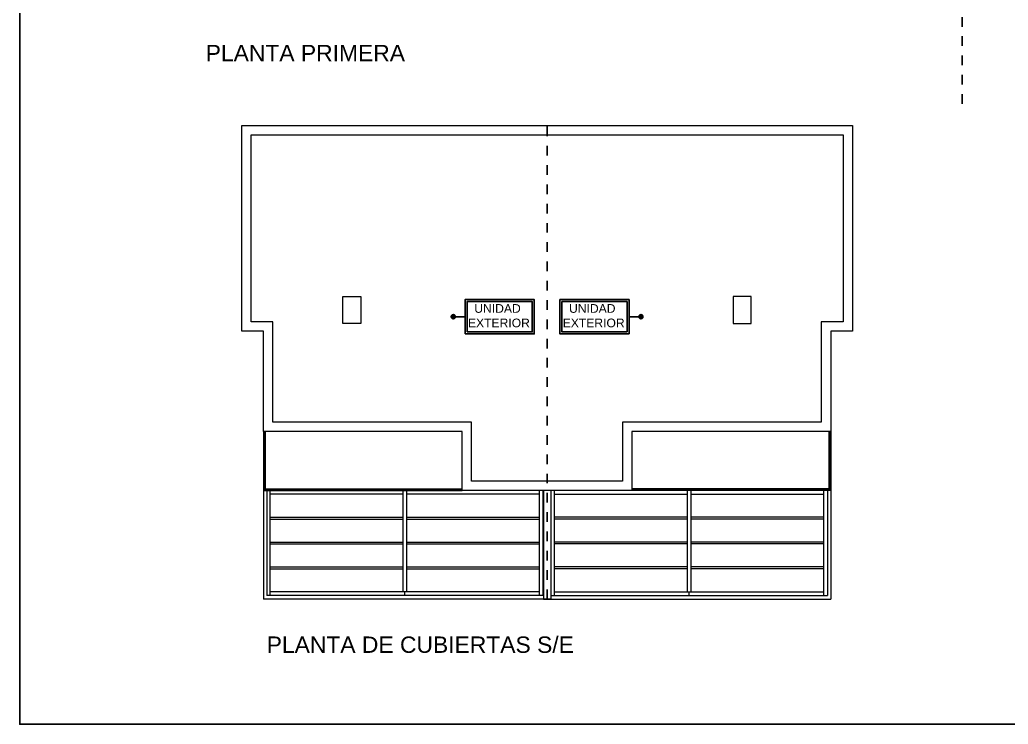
# Model space of a CAD drawing. Header units: millimetres. Extents: x 441156 to 441876, y 4514765 to 4515211.
# Drawn here: x 441605.22 to 441615.48, y 4515133.81 to 4515141.12 of the extents above; entities that cross this region are included whole.
import ezdxf

# ---------------------------------------------------------------- set-up
doc = ezdxf.new("R2010")
doc.units = ezdxf.units.MM
doc.linetypes.add('HIDDEN', pattern=[0.375, 0.25, -0.125])
doc.linetypes.add('RAYITAS', pattern=[0.375, 0.25, -0.125])
doc.layers.add('01_cartela', color=6, linetype='Continuous', plot=False)
for name, color, linetype in [('01_proyección', 4, 'RAYITAS'), ('01_textos', 7, 'Continuous'), ('INGIN CALEFACCION MAQUINAS', 7, 'Continuous'), ('INGIN CALEFACCION TEXTO', 7, 'Continuous'), ('INGIN CLIMATIZACION EQUIPOS', 7, 'Continuous')]:
    doc.layers.add(name, color=color, linetype=linetype)
doc.layers.add('01_varios', color=4, linetype='Continuous', lineweight=0)
doc.styles.add('Estilo1', font='swissel.ttf')

msp = doc.modelspace()

# ---------------------------------------------------------------- hatches: boundary and pattern name
at = {"layer": 'INGIN CLIMATIZACION EQUIPOS', "linetype": 'HIDDEN', "ltscale": 2}
h = msp.add_hatch(color=30, dxfattribs=at)
edge = h.paths.add_edge_path()
edge.add_arc((441609.72321447, 4515138.03954989), 0.02139083, -180, 180, ccw=False)
h = msp.add_hatch(color=30, dxfattribs=at)
edge = h.paths.add_edge_path()
edge.add_arc((441611.67083922, 4515138.03954989), 0.02139083, 360, 720)

# ---------------------------------------------------------------- linework, layer by layer
at = {"layer": '01_cartela', "color": 3}
msp.add_lwpolyline([(441605.22437507, 4515155.34750872), (441605.22437507, 4515133.8124847), (441635.86236314, 4515133.8124847), (441635.86236314, 4515155.34750872)], close=True, dxfattribs=at)
at = {"layer": '01_proyección', "color": 10, "ltscale": 0.25}
for p, q in [((441615.00409786, 4515140.24750872, -0.00000051), (441615.00409786, 4515155.34750872)), ((441610.69702685, 4515135.11121514, -0.00000014), (441610.69702685, 4515140.02371514, 0.00000003))]:
    msp.add_line(p, q, dxfattribs=at)
at = {"layer": '01_varios'}
for p, q in [((441607.75327677, 4515136.8474628, -0.00000014), (441607.75327677, 4515136.23621514, -0.00000014)), ((441607.76077677, 4515136.8474628, -0.00000014), (441607.76077677, 4515136.24371514, -0.00000014)), ((441607.77202677, 4515136.8474628, -0.00000014), (441607.77202677, 4515136.25496514, -0.00000014)), ((441613.62202677, 4515136.8474628, -0.00000014), (441613.62202677, 4515136.25496514, -0.00000014)), ((441613.63327677, 4515136.8474628, -0.00000014), (441613.63327677, 4515136.24371514, -0.00000014)), ((441613.64077677, 4515136.8474628, -0.00000014), (441613.64077677, 4515136.23621514, -0.00000014)), ((441607.75327677, 4515136.23621514, -0.00000014), (441609.81577677, 4515136.23621514, -0.00000014)), ((441607.75327677, 4515136.23621514, -0.00000014), (441607.75327677, 4515135.11121514, -0.00000014)), ((441607.76077677, 4515136.24371514, -0.00000014), (441609.81577677, 4515136.24371514, -0.00000014)), ((441607.77202677, 4515136.25496514, -0.00000014), (441609.81577677, 4515136.25496514, -0.00000014)), ((441607.78702678, 4515136.23621514, -0.00000014), (441607.78702678, 4515135.14871514, -0.00000014)), ((441607.82452678, 4515135.14871514, -0.00000014), (441607.82452678, 4515136.23621514, -0.00000014)), ((441609.20272217, 4515135.18621514, 0.00000006), (441609.20272217, 4515136.23621514, 0.00000006)), ((441609.24022217, 4515135.18621514, 0.00000006), (441609.24022217, 4515136.23621514, 0.00000006)), ((441610.61841757, 4515135.14871514, 0.00000028), (441610.61841757, 4515136.23621514, 0.00000028)), ((441610.65591757, 4515135.14871514, 0.00000028), (441610.65591757, 4515136.23621514, 0.00000028)), ((441610.65952684, 4515136.23621514, 0.00000028), (441610.65952684, 4515135.11121514, 0.00000028)), ((441610.65952685, 4515136.23621514, 0.00000028), (441610.65952685, 4515135.11121514, 0.00000028)), ((441610.73452684, 4515136.23621514, 0.00000028), (441610.73452684, 4515135.11121514, 0.00000028)), ((441610.73452685, 4515136.23621514, 0.00000028), (441610.73452685, 4515135.11121514, 0.00000028)), ((441610.73813612, 4515135.14871514, 0.00000028), (441610.73813612, 4515136.23621514, 0.00000028)), ((441610.77563612, 4515135.14871514, 0.00000028), (441610.77563612, 4515136.23621514, 0.00000028)), ((441613.62202677, 4515136.25496514, -0.00000014), (441611.57827677, 4515136.25496514, -0.00000014)), ((441613.63327677, 4515136.24371514, -0.00000014), (441611.57827677, 4515136.24371514, -0.00000014)), ((441613.64077677, 4515136.23621514, -0.00000014), (441611.57827677, 4515136.23621514, -0.00000014)), ((441612.15383144, 4515135.18621514, 0.00000006), (441612.15383144, 4515136.23621514, 0.00000006)), ((441612.19133144, 4515135.18621514, 0.00000006), (441612.19133144, 4515136.23621514, 0.00000006)), ((441613.56952677, 4515135.14871514, -0.00000014), (441613.56952677, 4515136.23621514, -0.00000014)), ((441613.60702677, 4515136.23621514, -0.00000014), (441613.60702677, 4515135.14871514, -0.00000014)), ((441613.64077677, 4515136.23621514, -0.00000014), (441613.64077677, 4515135.11121514, -0.00000014)), ((441609.20272217, 4515136.19871514, 0.00000006), (441607.82452678, 4515136.19871514, -0.00000014)), ((441610.61841757, 4515136.19871514, 0.00000028), (441609.24022217, 4515136.19871514, 0.00000006)), ((441610.77563612, 4515136.19871514, 0.00000028), (441612.15383144, 4515136.19871514, 0.00000006)), ((441612.19133144, 4515136.19871514, 0.00000006), (441613.56952677, 4515136.19871514, -0.00000014)), ((441607.82452678, 4515135.95965264, -0.00000014), (441609.20272217, 4515135.95965264, 0.00000006)), ((441607.82452678, 4515135.94090264, -0.00000014), (441609.20272217, 4515135.94090264, 0.00000006)), ((441609.24022217, 4515135.95965264, 0.00000006), (441610.61841756, 4515135.95965264, 0.00000028)), ((441609.24022217, 4515135.94090264, 0.00000006), (441610.61841756, 4515135.94090264, 0.00000028)), ((441612.15383144, 4515135.95965264, 0.00000006), (441610.77563612, 4515135.95965264, 0.00000028)), ((441612.15383144, 4515135.94090264, 0.00000006), (441610.77563612, 4515135.94090264, 0.00000028)), ((441613.56952677, 4515135.95965264, -0.00000014), (441612.19133144, 4515135.95965264, 0.00000006)), ((441613.56952677, 4515135.94090264, -0.00000014), (441612.19133144, 4515135.94090264, 0.00000006)), ((441607.82452678, 4515135.70184014, -0.00000014), (441609.20272217, 4515135.70184014, 0.00000006)), ((441609.24022217, 4515135.70184014, 0.00000006), (441610.61841756, 4515135.70184014, 0.00000028)), ((441612.15383144, 4515135.70184014, 0.00000006), (441610.77563612, 4515135.70184014, 0.00000028)), ((441613.56952677, 4515135.70184014, -0.00000014), (441612.19133144, 4515135.70184014, 0.00000006)), ((441607.82452678, 4515135.68309014, -0.00000014), (441609.20272217, 4515135.68309014, 0.00000006)), ((441609.24022217, 4515135.68309014, 0.00000006), (441610.61841756, 4515135.68309014, 0.00000028)), ((441612.15383144, 4515135.68309014, 0.00000006), (441610.77563612, 4515135.68309014, 0.00000028)), ((441613.56952677, 4515135.68309014, -0.00000014), (441612.19133144, 4515135.68309014, 0.00000006)), ((441607.82452678, 4515135.44402764, -0.00000014), (441609.20272217, 4515135.44402764, 0.00000006)), ((441607.82452678, 4515135.42527764, -0.00000014), (441609.20272217, 4515135.42527764, 0.00000006)), ((441609.24022217, 4515135.44402764, 0.00000006), (441610.61841756, 4515135.44402764, 0.00000028)), ((441609.24022217, 4515135.42527764, 0.00000006), (441610.61841756, 4515135.42527764, 0.00000028)), ((441612.15383144, 4515135.44402764, 0.00000006), (441610.77563612, 4515135.44402764, 0.00000028)), ((441612.15383144, 4515135.42527764, 0.00000006), (441610.77563612, 4515135.42527764, 0.00000028)), ((441613.56952677, 4515135.44402764, -0.00000014), (441612.19133144, 4515135.44402764, 0.00000006)), ((441613.56952677, 4515135.42527764, -0.00000014), (441612.19133144, 4515135.42527764, 0.00000006)), ((441610.61841757, 4515135.18621514, 0.00000028), (441607.82452678, 4515135.18621514, -0.00000014)), ((441609.22147217, 4515135.14871514, 0.00000006), (441609.22147217, 4515135.18621514, 0.00000006)), ((441609.22147217, 4515135.14871514, 0.00000006), (441609.22147217, 4515135.18621514, 0.00000006)), ((441610.77563612, 4515135.18621514, 0.00000028), (441613.56952677, 4515135.18621514, -0.00000014)), ((441612.17258144, 4515135.14871514, 0.00000006), (441612.17258144, 4515135.18621514, 0.00000006)), ((441612.17258144, 4515135.14871514, 0.00000006), (441612.17258144, 4515135.18621514, 0.00000006)), ((441610.65952685, 4515135.11121514, 0.00000028), (441607.75327677, 4515135.11121514, -0.00000014)), ((441610.65591757, 4515135.14871514, 0.00000028), (441607.78702678, 4515135.14871514, -0.00000014)), ((441610.65952684, 4515135.11121514, 0.00000028), (441610.73452684, 4515135.11121514, 0.00000028)), ((441610.73452685, 4515135.11121514, 0.00000028), (441610.65952685, 4515135.11121514, 0.00000028)), ((441610.73452684, 4515135.11121514, 0.00000028), (441613.64077677, 4515135.11121514, -0.00000014)), ((441610.73813612, 4515135.14871514, 0.00000028), (441613.60702677, 4515135.14871514, -0.00000014))]:
    msp.add_line(p, q, dxfattribs=at)
at = {"layer": '01_varios', "elevation": -0.00000014}
for points in [[(441607.52827677, 4515137.88809014), (441607.52827677, 4515140.02371514), (441613.86577677, 4515140.02371514), (441613.86577677, 4515137.88809014), (441613.64077677, 4515137.88809014), (441613.64077677, 4515136.8474628), (441611.57827677, 4515136.8474628), (441611.57827691, 4515136.23621514), (441609.81577677, 4515136.23621514), (441609.81577677, 4515136.8474628), (441607.75327677, 4515136.8474628), (441607.75327677, 4515137.88809014)], [(441607.62577677, 4515137.98559014), (441607.62577677, 4515139.92621514), (441613.76827677, 4515139.92621514), (441613.76827677, 4515137.98559014), (441613.54327677, 4515137.98559014), (441613.54327677, 4515136.9449628), (441611.48077675, 4515136.9449628), (441611.48077689, 4515136.33413091), (441609.91327681, 4515136.33413091), (441609.91327677, 4515136.9449628), (441607.85077677, 4515136.9449628), (441607.85077677, 4515137.98559014)], [(441608.57827677, 4515137.96777763), (441608.57827677, 4515138.24902764), (441608.76577677, 4515138.24902764), (441608.76577677, 4515137.96777763)], [(441612.81577677, 4515137.96777763), (441612.81577677, 4515138.24902764), (441612.62827677, 4515138.24902764), (441612.62827677, 4515137.96777763)]]:
    msp.add_lwpolyline(points, close=True, dxfattribs=at)
at = {"layer": 'INGIN CALEFACCION MAQUINAS', "color": 30, "elevation": -0.00000014}
for points in [[(441609.84600067, 4515137.86136498), (441610.56451152, 4515137.86136498), (441610.56451152, 4515138.2177348), (441609.84600067, 4515138.2177348)], [(441609.86700067, 4515137.88236498), (441610.54351152, 4515137.88236498), (441610.54351152, 4515138.1967348), (441609.86700067, 4515138.1967348)], [(441611.54805302, 4515137.86136498), (441610.82954218, 4515137.86136498), (441610.82954218, 4515138.2177348), (441611.54805302, 4515138.2177348)], [(441611.52705302, 4515137.88236498), (441610.85054218, 4515137.88236498), (441610.85054218, 4515138.1967348), (441611.52705302, 4515138.1967348)]]:
    msp.add_lwpolyline(points, close=True, dxfattribs=at)
at = {"layer": 'INGIN CLIMATIZACION EQUIPOS', "color": 30, "linetype": 'HIDDEN', "ltscale": 2}
for p, q in [((441609.72321447, 4515138.03954989, -0.00000014), (441609.84600067, 4515138.03954989, -0.00000014)), ((441611.67083922, 4515138.03954989, -0.00000014), (441611.54805302, 4515138.03954989, -0.00000014))]:
    msp.add_line(p, q, dxfattribs=at)
for centre in [(441609.72321447, 4515138.03954989, -0.00000014), (441611.67083922, 4515138.03954989, -0.00000014)]:
    msp.add_circle(centre, 0.02139083, dxfattribs=at)

# ---------------------------------------------------------------- texts
at = {"layer": '01_textos', "color": 5, "style": 'Estilo1'}
for s, p in [('PLANTA PRIMERA', (441607.15409768, 4515140.68903341, 0.00000032)), ('PLANTA DE CUBIERTAS S/E', (441607.78702678, 4515134.55273983, -0.00000014))]:
    msp.add_text(s, height=0.1697265748, dxfattribs=at).set_placement(p)
at = {"layer": 'INGIN CALEFACCION TEXTO', "color": 30, "char_height": 0.09, "attachment_point": 1, "style": 'Estilo1'}
for insert in [(441609.68682067, 4515138.16989749, -0.00000014), (441610.67036218, 4515138.16989749, -0.00000014)]:
    msp.add_mtext_dynamic_manual_height_columns('\\pi0.25486;UNIDAD \\P\\pi0.1889;EXTERIOR', width=1.0252589654, gutter_width=16.2288826, heights=[0], dxfattribs=dict(at, insert=insert))

doc.saveas('drawing.dxf')
